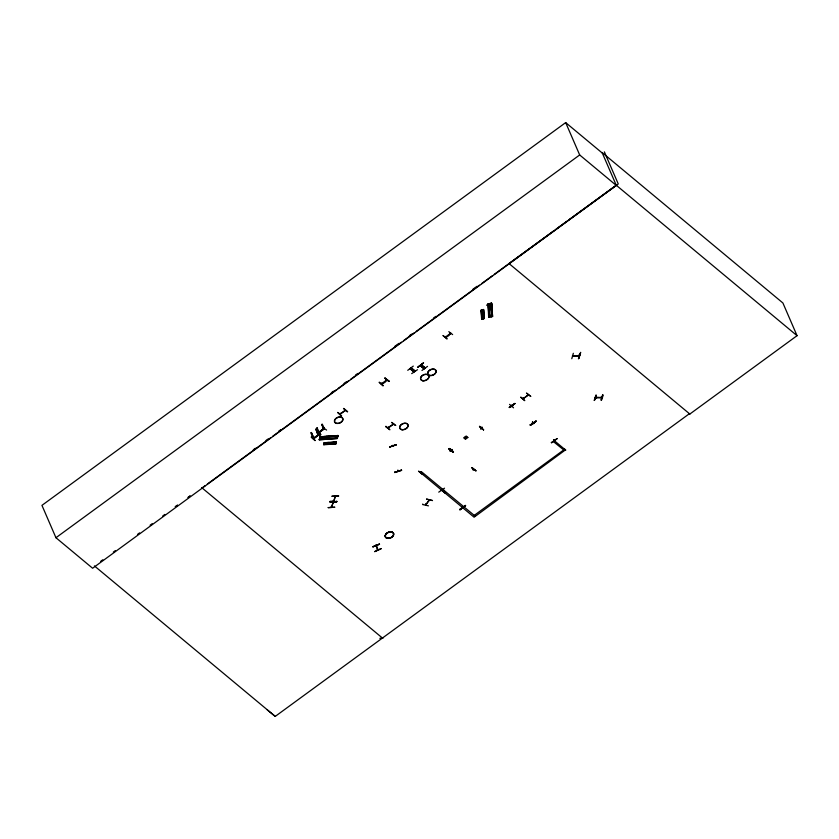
<?xml version="1.0" encoding="UTF-8"?>
<svg xmlns="http://www.w3.org/2000/svg" width="839" height="839" viewBox="0 0 839 839"><rect width="100%" height="100%" fill="white"/><g stroke="black" fill="none" stroke-linecap="round" stroke-linejoin="round"><path stroke-width="1.26" d="M311.269 436.972L315.003 440.622M311.353 437.213L315.212 440.475M316.775 431.162L320.666 434.361M320.729 434.403L316.702 430.931L320.634 434.424M379.207 382.196L382.93 385.877L383.129 385.374M379.291 382.406L383.171 385.604M385.699 426.757L389.904 429.778L385.898 426.275M443.086 335.506L447.124 338.956L443.139 335.747M445.666 492.661L445.467 493.164L441.807 489.399M445.467 493.143L441.859 489.63M449.484 448.456L453.175 452.169L453.364 451.665M453.48 451.938L449.568 448.645L453.333 451.718M479.468 426.705L479.667 426.222M337.288 438.514L319.229 439.783L337.299 438.461L338.086 435.525L319.942 436.888M319.806 437.434L337.865 436.385L337.949 435.535M320.037 436.857L319.229 439.783M323.833 444.743L323.98 444.146L336.009 443.296L335.862 443.894L323.812 444.754L323.98 444.156M323.76 444.376L335.915 443.684L336.387 441.901L336.24 442.499L324.19 443.359L324.211 442.646M324.347 442.803L324.19 443.359M337.414 437.738L319.208 439.395M337.949 436.091L319.9 436.804L338.086 435.525M333.209 502.173L333.052 502.676L332.821 502.1M331.237 506.725L331.709 507.238L333.261 501.67M333.471 501.46L335.369 496.782L335.034 495.839M335.464 496.415L335.264 495.839M392.977 446.442L392.914 445.415L392.956 446.432M392.872 446.033L392.683 445.499M398.294 471.067L397.749 470.301M318.673 434.224L313.293 438.745L313.555 437.906L319.009 434.833L316.272 428.855M318.107 434.633L318.81 434.361M317.278 427.701C318.579 435.483 319.753 431.403 324.043 428.226M323.539 428.593L324.441 428.792L322.239 424.073M323.739 429.065L321.872 424.555M324.378 428.834L318.851 432.84L316.775 428.068M339.785 414.214L345.207 410.271M339.627 413.69L340.047 414.34L339.617 413.774C340.162 412.505 340.812 414.948 340.235 413.491M388.352 427.701L388.363 427.313M450.491 332.737C451.529 333.912 445.415 338.904 444.911 336.817M445.845 337.016L445.394 336.429L445.771 337.047M450.763 333.387L450.333 332.789M421.084 471.612L421.335 471.822M450.533 450.302L450.207 451.204L449.851 450.522M452.106 449.578L451.655 450.375L451.361 449.662M481.009 427.995C481.607 429.117 480.6 429.128 481.303 428.058M510.961 406.632L511.454 405.866M527.836 394.938L527.941 395.484L528.392 394.917M523.064 399.018L522.666 398.389L523.022 399.07L528.329 394.561M329.989 501.879L330.167 501.313L333.45 501.303M571.789 358.714L573.341 353.282M594.484 400.413L596.141 395.284L594.211 400.465M425.593 505.026L426.013 504.47M425.772 504.05L426.191 504.638L425.96 504.103M422.699 367.104L423.213 366.674L422.321 366.905M467.847 437.57L466.201 436.028L463.684 437.822L465.467 439.311L467.858 437.402M321.054 439.269L321.736 436.679M322.27 439.185L322.952 436.584M324.106 439.049L324.787 436.458M335.852 443.904L336.009 443.296L323.802 444.492L324.263 442.761L336.387 441.901M325.731 438.933L326.413 436.343M327.567 438.807L328.248 436.217M329.832 442.363L329.328 443.978M335.422 438.252L336.103 435.661M334.614 443.726L335.065 441.996M376.166 545.654L375.956 545.182M573.299 356.218L572.565 355.799M578.9 355.505L579.225 355.977L572.712 356.04L573.215 355.558M578.858 358.442C584.573 340.131 574.411 370.681 580.431 353.24M595.323 397.267L595.9 398.001L595.963 397.424M601.206 396.994C602.874 398.85 598.396 396.291 595.47 397.77M601.175 400.182C603.661 389.999 603.619 397.12 601.06 399.909M332.066 496.384L338.736 495.954L331.971 496.101M333.23 502.152L331.489 507.249L331.72 506.357M336.733 501.177L336.554 501.743M462.174 506.746L462.436 507.7L462.079 506.746M512.147 405.782L512.084 405.08M512.084 405.761L511.884 405.227L512.713 405.919L512.493 405.331M553.52 439.867L554.327 440.475L554.086 439.94M428.446 505.844L422.646 504.554L422.741 504.019M425.625 504.973L429.369 500.044M429.516 500.212L429.358 499.625M333.754 501.46L333.429 500.526C334.362 504.449 334.667 493.94 335.338 496.782M333.073 502.624L332.989 501.659M533.31 423.349L533.929 423.569L533.698 422.982M553.74 440.391L553.719 439.72M318.726 432.735L324.305 428.656M340.456 414.005L340.12 413.396M381.231 383.968L386.81 379.889M450.291 333.733L450.134 333.23M420.717 472.493L421.377 472.263M480.82 428.435L480.831 428.75M523.211 398.053L523.473 398.756L523.263 398.189M483.096 309.664L483.463 318.736L483.484 309.434M489.179 317.32L488.508 303.959L487.973 304.085L491.56 303.005L492.577 316.492L491.591 303.089L492.053 316.597L492.587 316.471M488.896 303.76L489.577 317.1M490.93 303.257L491.455 316.775L491.203 303.33M481.596 319.177L484.218 318.537L483.537 309.549L481.146 310.273L481.617 319.177L482.404 318.977L481.943 310.084L481.219 310M483.421 318.726L483.988 318.453M492.241 316.334L488.655 317.436L488.067 304.085M489.336 317.278L489.85 317.142M425.824 505.026L429.054 500.086M426.673 499.205L432.505 500.558L426.527 499.037M341.683 415.976L337.739 412.505M479.688 426.516L483.673 429.872L479.583 426.747M377.602 549.136L377.959 550.059L377.686 549.157M410.177 368.394L414.172 371.803L410.292 368.573M409.977 368.772L413.879 371.981M420.423 365.437L424.314 368.436M424.303 368.447L420.517 365.405M573.341 356.239L573.1 355.516L573.299 356.009M578.574 355.799L578.522 355.264M579.099 355.977L579.183 355.715M601.573 397.267L601.909 397.476M313.387 438.671L314.048 438.43L311.447 432.588M318.914 434.906L313.492 438.891L318.243 434.791M344.976 409.778L345.406 410.439L345.133 409.736M386.286 380.245L386.066 379.752L386.422 380.413M386.611 379.417C388.048 380.875 381.158 385.342 381.105 383.381M388.551 427.859L388.153 427.229M452.148 450.019L451.854 449.368M481.733 427.963L482.268 427.617M522.886 398.871L528.528 395.033M528.434 395.127L528.035 394.498M444.45 491.014L444.261 490.458M425.404 504.428L425.782 505.078L425.688 504.501M345.406 410.439L340.036 414.33M386.873 380.119L386.748 379.532M481.712 427.942L481.901 427.187M579.151 355.967L572.638 356.25M601.846 397.696L595.449 397.99L595.176 397.319M602.339 153.107L565.675 122.599L41.95 505.361L55.951 537.726L92.615 568.244L616.34 185.471L602.077 152.499L782.902 302.984L797.05 335.684L689.752 414.109M55.951 537.726L579.676 154.963L616.34 185.471M100.711 561.312L102.809 559.77M113.328 552.093L115.425 550.552M137.502 534.422L139.599 532.88M150.118 525.204L152.216 523.662M162.724 515.985L164.832 514.443M175.341 506.766L177.448 505.225M253.305 449.777L255.423 448.236M265.963 440.527L268.081 438.986M278.621 431.277L280.74 429.736M331.363 392.736L333.482 391.194M344.021 383.475L346.14 381.934M355.631 375.002L357.739 373.46M394.655 346.476L398.882 343.392M409.432 335.684L411.54 334.142M433.69 317.95L435.798 316.408M472.714 289.424L476.94 286.34M202.042 487.91L205.209 485.603M207.317 484.061L270.609 437.801M272.717 436.259L336.009 389.999M338.117 388.457L348.667 380.749M350.775 379.207L401.409 342.207M403.528 340.665L414.067 332.947M416.186 331.405L479.468 285.155M481.586 283.613L492.126 275.905M494.244 274.363L554.212 230.536M556.309 228.995L566.818 221.318M568.926 219.776L616.225 185.209L797.05 335.684M343.497 408.562L347.356 411.876M384.944 378.337L389.139 381.336L384.818 378.064M448.813 331.646L452.63 334.604M316.848 431.173L320.425 434.633M322.428 427.093L326.602 430.082M445.173 337.247L450.69 333.209M323.539 428.771L318.537 432.19L319.082 431.844M413.281 366.098L407.744 370.314M320.886 436.374L317.058 433.05M417.969 367.146L423.506 362.93M418.032 367.22L423.527 362.93L417.927 367.01M411.697 373.617L417.497 369.716M427.523 366.37L421.965 370.471M393.47 424.02L387.954 427.67M387.765 427.512L388.027 428.215L393.606 424.135M395.777 425.446L391.624 422.384L395.368 425.425M565.58 449.798L474.087 517.202L420.884 472.923L421.975 472.126L475 516.006M553.362 441.304L554.621 440.915L565.759 450.207M267.284 709.909L275.234 716.401L689.406 413.7L689.836 414.047L509.011 263.561L618.259 183.951L604.374 151.859M175.309 506.735L177.407 505.204M422.709 474.182L418.556 471.151L422.405 474.413M514.779 403.391L509.179 407.471L514.989 403.59M509.315 407.576L514.936 403.507M511.192 406.737L511.318 405.751M420.853 472.609L421.419 472.2M513.552 407.827L509.546 404.377M448.813 448.991L452.913 452.116L448.666 448.802M530.699 396.375L526.473 393.072L530.678 396.354M530.196 424.974L536.205 421.251L530.605 425.31L530.08 424.702M530.395 425.121L535.995 421.063M472.105 467.585L475.954 470.847L471.696 467.564M438.745 492.147L444.513 488.183M473.311 468.98L473.28 469.955L473.112 469.431M444.345 490.794C443.925 491.151 444.576 491.633 444.051 490.375M472.923 469.263L473.217 469.976L473.469 468.938M471.812 467.837L475.975 470.868M551.286 442.352L551.622 442.803L557.19 438.692M459.657 509.378L459.982 509.829L465.572 505.739M459.982 509.818L465.593 505.77L465.257 505.319M488.466 303.991L488.497 303.98A352.8 224.642 -15.2 0 0 486.557 305.239M491.423 303.267L492.273 316.429M481.932 310.094L481.292 310.157L481.733 319.072M483.453 309.727L483.547 318.558M481.722 318.998L482.373 318.998M381.766 383.559L381.556 383.056L381.85 383.517M324.095 428.184L324.211 428.698M313.755 438.378L311.311 432.484M393.113 423.601L393.585 424.209L393.271 423.548M420.947 472.567L420.591 471.906L420.884 472.923M345.018 410.722L344.588 410.072M318.107 434.812L318.547 435.21L315.904 429.337M450.543 450.658L450.249 451.151M451.718 450.323L451.34 449.735M421.409 364.713L425.31 367.943M421.168 364.881L425.09 368.101M414.833 371.278L410.827 367.912L414.707 371.142M372.873 546.65L379.501 544.05L372.967 546.913M372.925 546.808L379.553 544.207M381.158 548.8L374.624 551.653L381.042 548.538M412.473 370.272L412.987 369.842M396.323 444.586L389.632 447.009L396.375 444.848M389.6 446.904L396.344 444.754M394.833 472.525L401.587 470.396L401.42 469.861M384.975 378.253L388.856 381.483M385.227 378.085L389.118 381.315M343.738 408.404L347.64 411.634M483.432 430.008L483.516 429.484M533.436 422.762L533.908 423.454M488.225 305.197L491.623 304.358M488.277 306.109L491.675 305.26M488.34 307.462L491.738 306.613M488.413 308.658L491.811 307.819M488.476 310.011L491.874 309.172M488.77 315.821L492.168 314.982M481.68 318.096L483.946 317.541M578.711 355.767L578.438 355.327M379.847 638.311L382.448 638.039M319.764 437.308L337.949 436.028M336.334 442.143L324.169 443.097L336.303 442.237M323.906 444.23L336.009 443.349M337.519 437.612L337.247 438.126M330.251 501.586L336.848 501.449M330.073 502.058L336.659 501.921M323.875 429.211L321.736 424.44M318.914 432.798L316.911 428.173M318.39 435.263L315.768 429.222M313.513 438.849L310.808 432.851M376.396 545.56L377.949 550.017M488.193 303.917L488.917 317.268M392.914 445.415L393.218 446.369M376.176 545.696L377.728 550.153L377.372 549.23M398.231 470.731L398.095 470.595M491.927 316.639L491.413 316.775M532.786 422.961L532.503 422.069M333.482 502.162L333.272 501.617M553.541 441.713L563.724 449.935M341.463 416.186L337.771 412.452M201.622 487.553L382.867 638.395M94.408 565.916L275.234 716.401M520.862 397.361L524.784 400.664L520.82 397.13M452.252 449.945L451.487 450.249M441.629 489.85L445.478 493.101M462.09 507.364L461.88 506.892M601.532 400.161L602.643 394.718M557.033 438.545L551.443 442.635M442.268 490.49L442.069 490.007M601.269 397.707L601.123 397.057M533.352 423.433L533.3 422.73M442.237 490.511L441.66 489.756M465.372 505.55L459.688 509.42M429.526 500.149L429.169 499.572M565.675 122.599L579.676 154.963M596.026 395.012L594.442 400.213M595.784 397.246L596.057 397.938M572.481 355.589L572.754 356.292M564.815 449.138L474.245 515.377M553.73 439.825L554.076 440.632M527.647 394.781L527.909 395.484M536.069 420.979L530.468 425.037M522.645 398.462L522.928 399.091M532.87 422.29L533.594 423.685M532.597 422.059L532.807 423.013L532.304 422.206M483.537 310.346L481.261 310.902M483.568 310.944L481.292 311.51M483.61 311.846L481.345 312.412M483.652 312.653L481.387 313.209M483.704 313.555L481.429 314.111M449.945 333.073L450.207 333.775M445.194 336.879L445.31 337.393L444.985 336.701M481.995 427.187L481.827 428.131L481.513 427.471M480.621 428.278L480.883 428.981M424.933 367.985L421.136 364.944M443.852 490.825L443.925 491.36L443.663 490.658M441.786 490.217L442.059 490.752L441.461 489.903M428.76 500.002L429.149 500.652M392.914 424.052L393.051 424.586L392.725 423.884M397.99 470.228L398.336 471.057M394.676 472.021L394.844 472.556M376.187 545.088L376.564 546.063M375.924 545.298L376.333 546.147M377.319 549.304L377.634 550.09M328.552 442.342L328.101 444.072M327.472 442.415L327.021 444.146M326.245 442.499L325.794 444.23M325.438 442.562L324.976 444.292M334.929 495.954L335.264 496.887M333.649 500.516L333.45 501.523L333.219 500.935M331.667 506.305L331.699 507.301L331.447 506.305M336.303 441.912L336.24 442.478M488.822 303.666L489.515 317.111M483.537 309.549L483.925 318.61M482.352 318.998L481.764 310.052L482.058 319.072M481.502 310.189L481.911 319.114M464.575 437.675L465.435 438.577L466.914 437.171L466.065 436.731L464.575 437.675M328.196 507.595L334.866 507.228L328.206 507.658M330.178 501.816L336.743 501.732L330.157 501.869M412.169 369.957L412.662 369.6L412.138 369.926M420.224 365.584L424.094 368.866L420.224 365.584M190.054 496.006L187.957 497.548L190.044 495.996M411.204 367.87L415.085 371.111L411.215 367.881M401.514 470.102L394.791 472.326L401.524 470.134M387.628 538.281A4.447 2.978 -23.4 0 0 393.669 533.866A4.447 2.978 -23.4 0 0 387.01 533.048A4.426 2.957 -23.4 0 0 387.597 538.177A4.426 2.957 -23.4 0 0 393.606 533.782A4.426 2.957 -23.4 0 0 386.978 532.964A4.447 2.978 -23.4 0 0 387.628 538.281M387.681 538.397A4.447 2.978 -23.4 0 0 393.722 533.992A4.447 2.978 -23.4 0 0 387.062 533.164A4.447 2.978 -23.4 0 0 387.681 538.397M336.89 423.475A4.447 2.978 -23.4 0 0 342.931 419.06A4.447 2.978 -23.4 0 0 336.271 418.231A4.426 2.957 -23.4 0 0 336.869 423.38A4.426 2.957 -23.4 0 0 342.878 418.997A4.426 2.957 -23.4 0 0 336.25 418.179A4.447 2.978 -23.4 0 0 336.89 423.475M402.091 429.757A4.447 2.978 -23.4 0 0 408.132 425.342A4.447 2.978 -23.4 0 0 401.462 424.524A4.447 2.978 -23.4 0 0 402.091 429.757M402.038 429.641A4.447 2.978 -23.4 0 0 408.079 425.226A4.447 2.978 -23.4 0 0 401.42 424.408A4.447 2.978 -23.4 0 0 402.038 429.641M423.003 380.833A4.436 2.968 -23.4 0 0 429.023 376.438A4.436 2.968 -23.4 0 0 422.384 375.62A4.436 2.968 -23.4 0 0 423.003 380.833M422.919 380.644A4.436 2.968 -23.4 0 0 428.939 376.239A4.436 2.968 -23.4 0 0 422.3 375.421A4.436 2.968 -23.4 0 0 422.919 380.644M430.134 375.62A4.436 2.968 -23.4 0 0 436.154 371.226A4.436 2.968 -23.4 0 0 429.516 370.408A4.436 2.968 -23.4 0 0 430.134 375.62M430.05 375.432A4.436 2.968 -23.4 0 0 436.07 371.027A4.436 2.968 -23.4 0 0 429.432 370.209A4.436 2.968 -23.4 0 0 430.05 375.432"/></g></svg>
